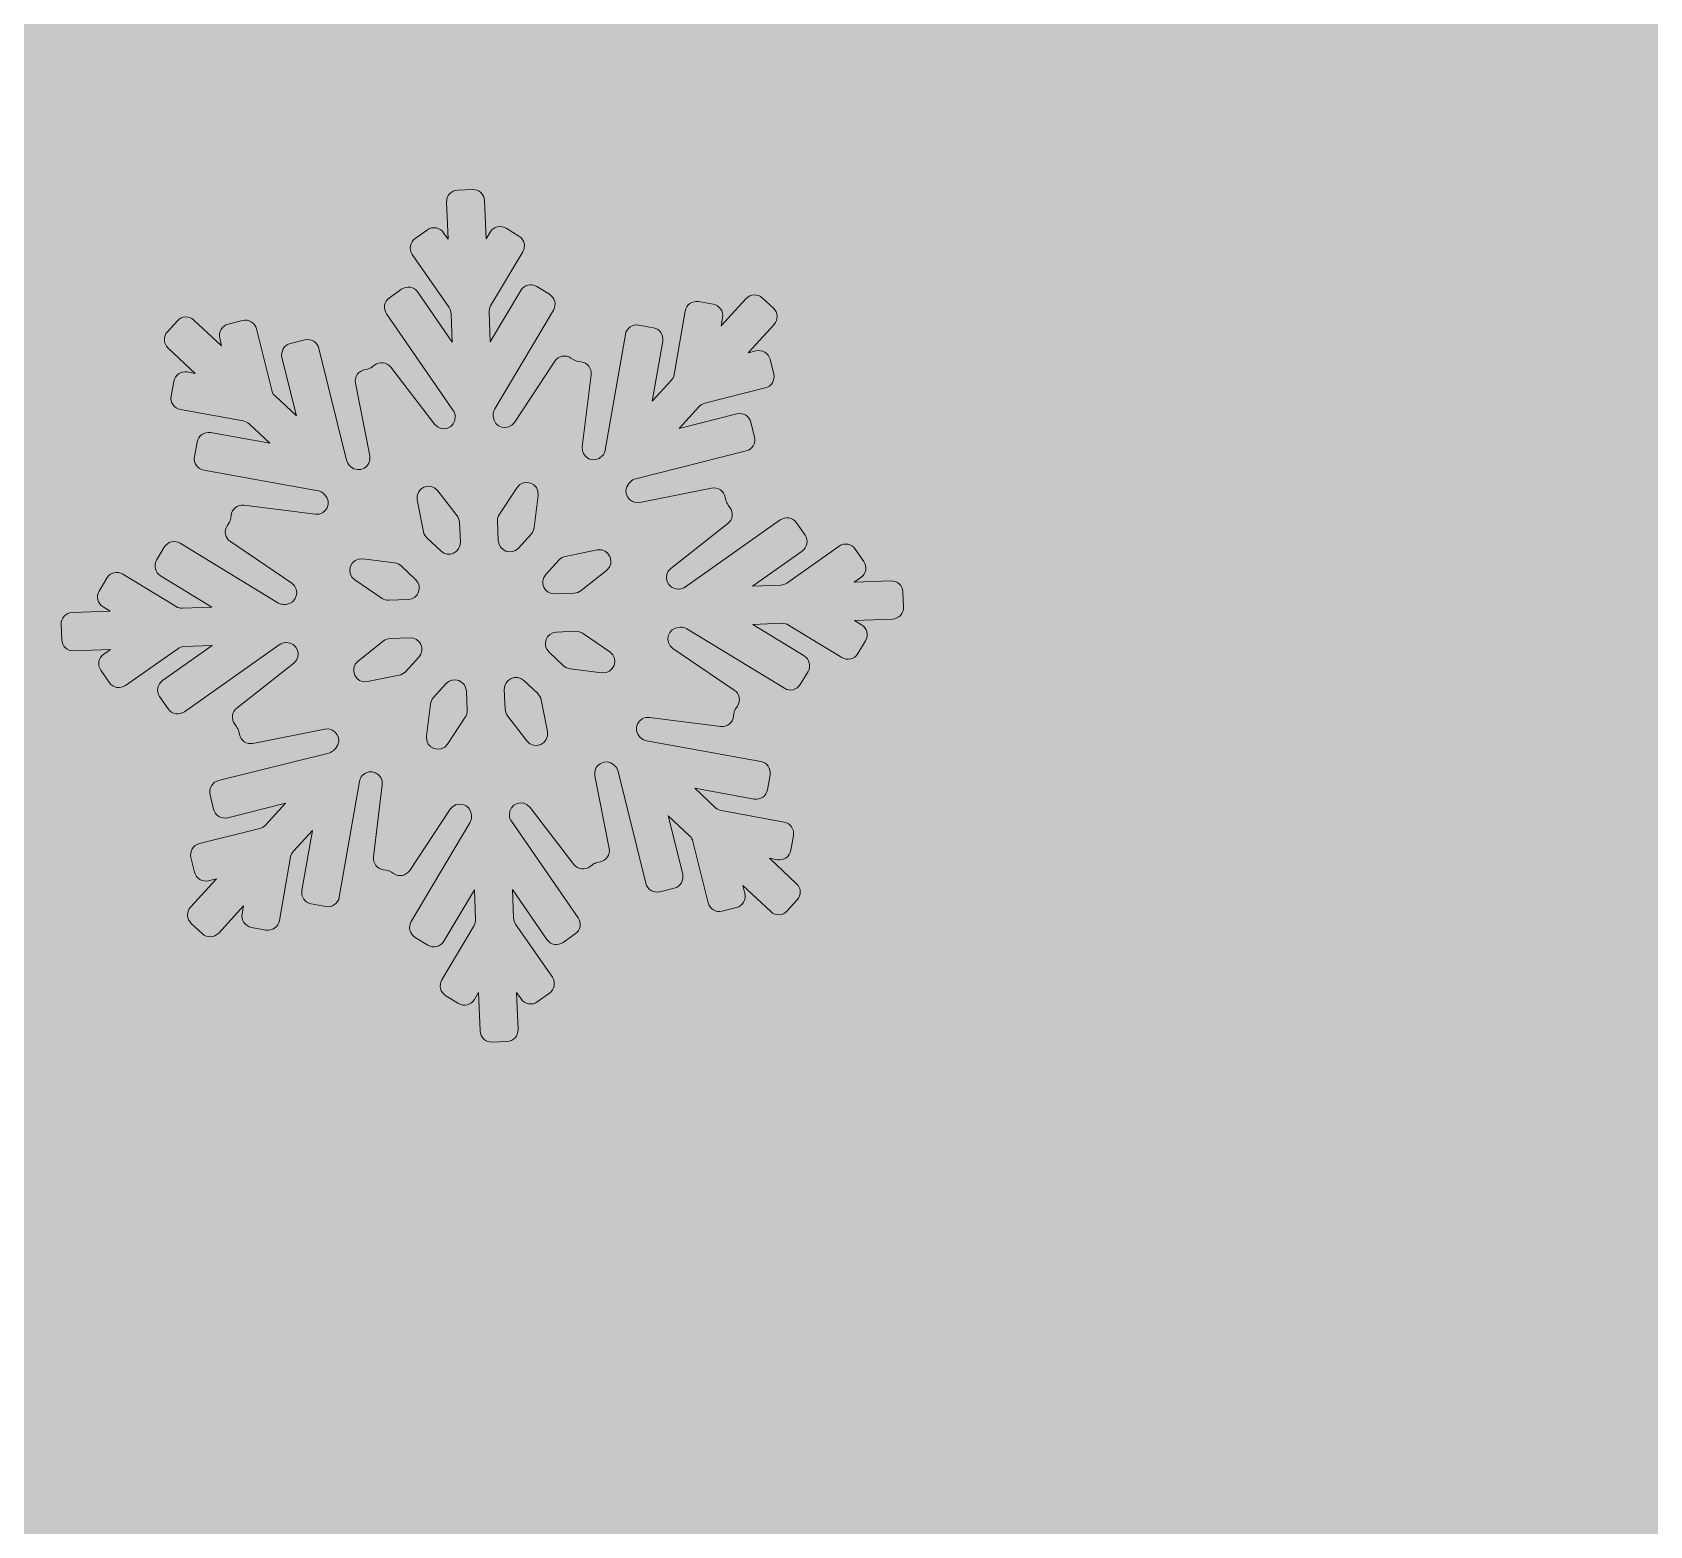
# Model space of a CAD drawing. Header units: millimetres. Extents: x 23 to 212, y -113 to -9.
# Drawn here: x 166.59 to 181.77, y -46.52 to -32.51 of the extents above; entities that cross this region are included whole.
import ezdxf

# ---------------------------------------------------------------- set-up
doc = ezdxf.new("R2010")
doc.units = ezdxf.units.MM
doc.header["$MEASUREMENT"] = 0
doc.layers.add('engraving', color=7, linetype='Continuous')
doc.layers.add('Layer 1', color=7, linetype='Continuous')

msp = doc.modelspace()

# ---------------------------------------------------------------- hatches: boundary and pattern name
at = {"layer": 'Layer 1'}
h = msp.add_hatch(color=2, dxfattribs=at)
h.dxf.hatch_style = 2
edge = h.paths.add_edge_path()
edge.add_spline(control_points=[(210.685, -79.288), (209.529, -76.47), (207.704, -73.987), (205.211, -71.837), (202.717, -69.689), (199.483, -68.006), (195.51, -66.789), (200.456, -65.005), (204.086, -62.492), (206.397, -59.247), (208.708, -56.004), (209.863, -52.435), (209.863, -48.543), (209.863, -41.326), (206.457, -35.852), (199.645, -32.121), (194.6, -29.33), (188.336, -27.699), (180.863, -27.224), (180.863, -27.224), (180.863, -24.792), (180.863, -24.792), (180.863, -22.224), (178.859, -20.106), (176.338, -19.914), (177.843, -18.799), (178.823, -17.016), (178.823, -14.999), (178.823, -11.618), (176.082, -8.878), (172.702, -8.878), (169.321, -8.878), (166.581, -11.618), (166.581, -14.999), (166.581, -17.016), (167.561, -18.799), (169.066, -19.914), (166.545, -20.106), (164.541, -22.224), (164.541, -24.792), (164.541, -24.792), (164.541, -27.073), (164.541, -27.073), (164.541, -27.073), (132.986, -27.073), (132.986, -27.073), (132.986, -27.073), (132.986, -112.222), (132.986, -112.222), (132.986, -112.222), (178.176, -112.222), (178.176, -112.222), (184.298, -112.222), (189.965, -111.381), (195.175, -109.698), (200.385, -108.016), (204.612, -105.33), (207.856, -101.639), (210.897, -98.112), (212.418, -93.672), (212.418, -88.32), (212.418, -85.117), (211.84, -82.107), (210.685, -79.288)], knot_values=[0, 0, 0, 0, 1, 1, 1, 2, 2, 2, 3, 3, 3, 4, 4, 4, 5, 5, 5, 6, 6, 6, 7, 7, 7, 8, 8, 8, 9, 9, 9, 10, 10, 10, 11, 11, 11, 12, 12, 12, 13, 13, 13, 14, 14, 14, 15, 15, 15, 16, 16, 16, 17, 17, 17, 18, 18, 18, 19, 19, 19, 20, 20, 20, 21, 21, 21, 21], degree=3, periodic=1)
edge = h.paths.add_edge_path()
edge.add_spline(control_points=[(168.894, -14.999), (168.894, -12.899), (170.602, -11.191), (172.702, -11.191), (174.801, -11.191), (176.509, -12.899), (176.509, -14.999), (176.509, -17.098), (174.801, -18.806), (172.702, -18.806), (170.602, -18.806), (168.894, -17.098), (168.894, -14.999)], knot_values=[0, 0, 0, 0, 1, 1, 1, 2, 2, 2, 3, 3, 3, 4, 4, 4, 4], degree=3, periodic=1)
edge = h.paths.add_edge_path()
edge.add_spline(control_points=[(161.024, -47.692), (161.024, -47.692), (174.526, -47.692), (174.526, -47.692), (178.824, -48.097), (180.973, -50.084), (180.973, -53.652), (180.649, -57.788), (178.5, -59.855), (174.526, -59.855), (174.526, -59.855), (161.024, -59.855), (161.024, -59.855), (161.024, -59.855), (161.024, -47.692), (161.024, -47.692)], knot_values=[0, 0, 0, 0, 1, 1, 1, 2, 2, 2, 3, 3, 3, 4, 4, 4, 5, 5, 5, 5], degree=3, periodic=1)
edge = h.paths.add_edge_path()
edge.add_spline(control_points=[(180.791, -89.643), (179.21, -90.911), (177.121, -91.543), (174.526, -91.543), (174.526, -91.543), (161.024, -91.543), (161.024, -91.543), (161.024, -91.543), (161.024, -78.893), (161.024, -78.893), (161.024, -78.893), (174.526, -78.893), (174.526, -78.893), (180.283, -78.893), (183.163, -80.804), (183.163, -84.626), (183.163, -86.703), (182.372, -88.376), (180.791, -89.643)], knot_values=[0, 0, 0, 0, 1, 1, 1, 2, 2, 2, 3, 3, 3, 4, 4, 4, 5, 5, 5, 6, 6, 6, 6], degree=3, periodic=1)

# ---------------------------------------------------------------- linework, layer by layer
at = {"layer": 'engraving', "lineweight": 0}
for points, knots in [([(174.761, -37.761), (174.759, -37.701), (174.708, -37.654), (174.649, -37.657), (174.649, -37.657), (174.303, -37.67), (174.303, -37.67), (174.303, -37.67), (174.367, -37.625), (174.367, -37.625), (174.416, -37.59), (174.428, -37.523), (174.394, -37.474), (174.394, -37.474), (174.314, -37.358), (174.314, -37.358), (174.279, -37.308), (174.211, -37.296), (174.162, -37.331), (174.162, -37.331), (173.672, -37.677), (173.672, -37.677), (173.655, -37.689), (173.635, -37.696), (173.614, -37.697), (173.614, -37.697), (173.35, -37.707), (173.35, -37.707), (173.35, -37.707), (173.815, -37.378), (173.815, -37.378), (173.864, -37.344), (173.876, -37.277), (173.842, -37.228), (173.842, -37.228), (173.762, -37.111), (173.762, -37.111), (173.727, -37.062), (173.659, -37.05), (173.61, -37.084), (173.61, -37.084), (172.719, -37.714), (172.719, -37.714), (172.701, -37.726), (172.681, -37.733), (172.66, -37.734), (172.66, -37.734), (172.655, -37.734), (172.655, -37.734), (172.55, -37.738), (172.501, -37.605), (172.584, -37.54), (172.584, -37.54), (173.118, -37.119), (173.118, -37.119), (173.165, -37.082), (173.173, -37.015), (173.137, -36.968), (173.137, -36.968), (173.12, -36.945), (173.12, -36.945), (173.11, -36.932), (173.103, -36.917), (173.099, -36.9), (173.099, -36.9), (173.094, -36.873), (173.094, -36.873), (173.082, -36.814), (173.025, -36.776), (172.966, -36.787), (172.966, -36.787), (172.292, -36.922), (172.292, -36.922), (172.189, -36.942), (172.119, -36.82), (172.19, -36.742), (172.19, -36.742), (172.201, -36.73), (172.201, -36.73), (172.216, -36.714), (172.234, -36.703), (172.255, -36.698), (172.255, -36.698), (173.29, -36.438), (173.29, -36.438), (173.348, -36.424), (173.383, -36.365), (173.369, -36.307), (173.369, -36.307), (173.335, -36.169), (173.335, -36.169), (173.32, -36.111), (173.261, -36.076), (173.203, -36.09), (173.203, -36.09), (172.661, -36.226), (172.661, -36.226), (172.661, -36.226), (172.848, -36.022), (172.848, -36.022), (172.862, -36.006), (172.881, -35.995), (172.902, -35.99), (172.902, -35.99), (173.469, -35.847), (173.469, -35.847), (173.527, -35.833), (173.562, -35.774), (173.548, -35.716), (173.548, -35.716), (173.514, -35.578), (173.514, -35.578), (173.499, -35.52), (173.44, -35.484), (173.382, -35.499), (173.382, -35.499), (173.308, -35.518), (173.308, -35.518), (173.308, -35.518), (173.551, -35.251), (173.551, -35.251), (173.591, -35.207), (173.588, -35.139), (173.545, -35.099), (173.545, -35.099), (173.442, -35.003), (173.442, -35.003), (173.398, -34.961), (173.328, -34.964), (173.288, -35.009), (173.288, -35.009), (173.056, -35.263), (173.056, -35.263), (173.056, -35.263), (173.069, -35.187), (173.069, -35.187), (173.079, -35.128), (173.04, -35.072), (172.981, -35.062), (172.981, -35.062), (172.844, -35.037), (172.844, -35.037), (172.785, -35.026), (172.728, -35.066), (172.718, -35.125), (172.718, -35.125), (172.614, -35.722), (172.614, -35.722), (172.61, -35.742), (172.601, -35.761), (172.587, -35.777), (172.587, -35.777), (172.409, -35.972), (172.409, -35.972), (172.409, -35.972), (172.507, -35.407), (172.507, -35.407), (172.517, -35.348), (172.478, -35.292), (172.42, -35.282), (172.42, -35.282), (172.282, -35.257), (172.282, -35.257), (172.223, -35.246), (172.166, -35.286), (172.156, -35.345), (172.156, -35.345), (171.967, -36.431), (171.967, -36.431), (171.964, -36.451), (171.954, -36.47), (171.94, -36.485), (171.94, -36.485), (171.94, -36.485), (171.94, -36.485), (171.869, -36.563), (171.74, -36.504), (171.752, -36.399), (171.752, -36.399), (171.835, -35.723), (171.835, -35.723), (171.842, -35.663), (171.8, -35.609), (171.741, -35.602), (171.741, -35.602), (171.715, -35.599), (171.715, -35.599), (171.698, -35.597), (171.681, -35.59), (171.667, -35.581), (171.667, -35.581), (171.646, -35.566), (171.646, -35.566), (171.596, -35.532), (171.528, -35.546), (171.494, -35.596), (171.494, -35.596), (171.116, -36.17), (171.116, -36.17), (171.058, -36.257), (170.921, -36.219), (170.917, -36.114), (170.917, -36.114), (170.916, -36.102), (170.916, -36.102), (170.915, -36.081), (170.921, -36.06), (170.931, -36.042), (170.931, -36.042), (171.481, -35.116), (171.481, -35.116), (171.511, -35.065), (171.495, -34.999), (171.444, -34.968), (171.444, -34.968), (171.324, -34.895), (171.324, -34.895), (171.272, -34.864), (171.205, -34.88), (171.174, -34.932), (171.174, -34.932), (170.888, -35.414), (170.888, -35.414), (170.888, -35.414), (170.877, -35.137), (170.877, -35.137), (170.876, -35.116), (170.881, -35.095), (170.892, -35.077), (170.892, -35.077), (171.194, -34.569), (171.194, -34.569), (171.224, -34.518), (171.208, -34.452), (171.157, -34.421), (171.157, -34.421), (171.037, -34.348), (171.037, -34.348), (170.985, -34.317), (170.918, -34.333), (170.887, -34.385), (170.887, -34.385), (170.849, -34.449), (170.849, -34.449), (170.849, -34.449), (170.835, -34.089), (170.835, -34.089), (170.832, -34.029), (170.782, -33.983), (170.722, -33.985), (170.722, -33.985), (170.583, -33.991), (170.583, -33.991), (170.523, -33.993), (170.476, -34.043), (170.479, -34.103), (170.479, -34.103), (170.493, -34.451), (170.493, -34.451), (170.493, -34.451), (170.45, -34.39), (170.45, -34.39), (170.416, -34.34), (170.348, -34.328), (170.298, -34.363), (170.298, -34.363), (170.184, -34.443), (170.184, -34.443), (170.135, -34.478), (170.124, -34.545), (170.157, -34.594), (170.157, -34.594), (170.502, -35.092), (170.502, -35.092), (170.513, -35.109), (170.52, -35.129), (170.521, -35.149), (170.521, -35.149), (170.532, -35.416), (170.532, -35.416), (170.532, -35.416), (170.208, -34.947), (170.208, -34.947), (170.174, -34.898), (170.105, -34.886), (170.056, -34.92), (170.056, -34.92), (169.942, -35.001), (169.942, -35.001), (169.893, -35.036), (169.881, -35.103), (169.915, -35.152), (169.915, -35.152), (170.541, -36.057), (170.541, -36.057), (170.552, -36.074), (170.559, -36.094), (170.56, -36.114), (170.56, -36.114), (170.56, -36.116), (170.56, -36.116), (170.564, -36.222), (170.43, -36.271), (170.366, -36.187), (170.366, -36.187), (169.954, -35.652), (169.954, -35.652), (169.917, -35.604), (169.848, -35.596), (169.801, -35.633), (169.801, -35.633), (169.781, -35.649), (169.781, -35.649), (169.767, -35.66), (169.752, -35.667), (169.735, -35.67), (169.735, -35.67), (169.709, -35.675), (169.709, -35.675), (169.651, -35.687), (169.612, -35.744), (169.624, -35.803), (169.624, -35.803), (169.758, -36.484), (169.758, -36.484), (169.779, -36.587), (169.655, -36.656), (169.578, -36.584), (169.578, -36.584), (169.571, -36.578), (169.571, -36.578), (169.556, -36.564), (169.545, -36.545), (169.54, -36.525), (169.54, -36.525), (169.28, -35.475), (169.28, -35.475), (169.266, -35.417), (169.207, -35.381), (169.148, -35.396), (169.148, -35.396), (169.013, -35.43), (169.013, -35.43), (168.955, -35.444), (168.92, -35.503), (168.934, -35.561), (168.934, -35.561), (169.07, -36.109), (169.07, -36.109), (169.07, -36.109), (168.869, -35.922), (168.869, -35.922), (168.854, -35.907), (168.843, -35.889), (168.838, -35.869), (168.838, -35.869), (168.696, -35.293), (168.696, -35.293), (168.681, -35.234), (168.622, -35.199), (168.564, -35.214), (168.564, -35.214), (168.429, -35.247), (168.429, -35.247), (168.371, -35.262), (168.335, -35.321), (168.35, -35.379), (168.35, -35.379), (168.368, -35.453), (168.368, -35.453), (168.368, -35.453), (168.107, -35.21), (168.107, -35.21), (168.063, -35.168), (167.994, -35.171), (167.953, -35.216), (167.953, -35.216), (167.859, -35.319), (167.859, -35.319), (167.818, -35.363), (167.821, -35.431), (167.865, -35.472), (167.865, -35.472), (168.119, -35.71), (168.119, -35.71), (168.119, -35.71), (168.045, -35.697), (168.045, -35.697), (167.986, -35.686), (167.929, -35.726), (167.919, -35.785), (167.919, -35.785), (167.894, -35.924), (167.894, -35.924), (167.884, -35.983), (167.923, -36.039), (167.982, -36.05), (167.982, -36.05), (168.571, -36.156), (168.571, -36.156), (168.592, -36.16), (168.611, -36.17), (168.626, -36.184), (168.626, -36.184), (168.821, -36.366), (168.821, -36.366), (168.821, -36.366), (168.264, -36.266), (168.264, -36.266), (168.205, -36.255), (168.148, -36.295), (168.138, -36.354), (168.138, -36.354), (168.113, -36.493), (168.113, -36.493), (168.103, -36.552), (168.142, -36.608), (168.201, -36.619), (168.201, -36.619), (169.273, -36.813), (169.273, -36.813), (169.294, -36.816), (169.313, -36.826), (169.328, -36.84), (169.328, -36.84), (169.333, -36.845), (169.333, -36.845), (169.41, -36.917), (169.35, -37.045), (169.245, -37.032), (169.245, -37.032), (168.577, -36.947), (168.577, -36.947), (168.518, -36.939), (168.463, -36.982), (168.456, -37.042), (168.456, -37.042), (168.453, -37.069), (168.453, -37.069), (168.451, -37.086), (168.445, -37.102), (168.435, -37.116), (168.435, -37.116), (168.42, -37.139), (168.42, -37.139), (168.387, -37.188), (168.401, -37.255), (168.45, -37.288), (168.45, -37.288), (169.025, -37.678), (169.025, -37.678), (169.112, -37.737), (169.073, -37.873), (168.969, -37.877), (168.969, -37.877), (168.955, -37.877), (168.955, -37.877), (168.934, -37.878), (168.913, -37.873), (168.894, -37.862), (168.894, -37.862), (167.979, -37.304), (167.979, -37.304), (167.928, -37.273), (167.86, -37.289), (167.83, -37.341), (167.83, -37.341), (167.758, -37.463), (167.758, -37.463), (167.727, -37.514), (167.744, -37.58), (167.795, -37.611), (167.795, -37.611), (168.275, -37.904), (168.275, -37.904), (168.275, -37.904), (168.001, -37.914), (168.001, -37.914), (167.98, -37.915), (167.959, -37.91), (167.941, -37.898), (167.941, -37.898), (167.44, -37.593), (167.44, -37.593), (167.388, -37.562), (167.321, -37.579), (167.29, -37.63), (167.29, -37.63), (167.218, -37.752), (167.218, -37.752), (167.188, -37.803), (167.204, -37.869), (167.255, -37.9), (167.255, -37.9), (167.322, -37.941), (167.322, -37.941), (167.322, -37.941), (166.965, -37.954), (166.965, -37.954), (166.905, -37.957), (166.858, -38.007), (166.861, -38.067), (166.861, -38.067), (166.867, -38.209), (166.867, -38.209), (166.869, -38.269), (166.919, -38.315), (166.979, -38.313), (166.979, -38.313), (167.325, -38.3), (167.325, -38.3), (167.325, -38.3), (167.261, -38.345), (167.261, -38.345), (167.212, -38.379), (167.2, -38.446), (167.234, -38.495), (167.234, -38.495), (167.314, -38.612), (167.314, -38.612), (167.349, -38.661), (167.417, -38.673), (167.466, -38.638), (167.466, -38.638), (167.956, -38.293), (167.956, -38.293), (167.973, -38.281), (167.993, -38.274), (168.014, -38.273), (168.014, -38.273), (168.278, -38.263), (168.278, -38.263), (168.278, -38.263), (167.813, -38.592), (167.813, -38.592), (167.764, -38.626), (167.752, -38.693), (167.786, -38.742), (167.786, -38.742), (167.866, -38.858), (167.866, -38.858), (167.901, -38.908), (167.969, -38.92), (168.018, -38.885), (168.018, -38.885), (168.909, -38.256), (168.909, -38.256), (168.927, -38.244), (168.947, -38.237), (168.968, -38.236), (168.968, -38.236), (168.973, -38.236), (168.973, -38.236), (169.078, -38.232), (169.127, -38.364), (169.044, -38.429), (169.044, -38.429), (168.51, -38.85), (168.51, -38.85), (168.463, -38.887), (168.455, -38.955), (168.491, -39.002), (168.491, -39.002), (168.508, -39.024), (168.508, -39.024), (168.518, -39.037), (168.525, -39.053), (168.529, -39.069), (168.529, -39.069), (168.534, -39.097), (168.534, -39.097), (168.546, -39.156), (168.603, -39.194), (168.662, -39.182), (168.662, -39.182), (169.336, -39.048), (169.336, -39.048), (169.439, -39.027), (169.508, -39.15), (169.438, -39.227), (169.438, -39.227), (169.427, -39.239), (169.427, -39.239), (169.412, -39.255), (169.394, -39.266), (169.373, -39.272), (169.373, -39.272), (168.338, -39.531), (168.338, -39.531), (168.28, -39.546), (168.245, -39.604), (168.259, -39.663), (168.259, -39.663), (168.293, -39.8), (168.293, -39.8), (168.307, -39.858), (168.367, -39.894), (168.425, -39.879), (168.425, -39.879), (168.967, -39.743), (168.967, -39.743), (168.967, -39.743), (168.78, -39.948), (168.78, -39.948), (168.766, -39.964), (168.747, -39.975), (168.726, -39.98), (168.726, -39.98), (168.159, -40.122), (168.159, -40.122), (168.101, -40.137), (168.066, -40.196), (168.08, -40.254), (168.08, -40.254), (168.114, -40.391), (168.114, -40.391), (168.129, -40.45), (168.188, -40.485), (168.246, -40.471), (168.246, -40.471), (168.32, -40.452), (168.32, -40.452), (168.32, -40.452), (168.077, -40.718), (168.077, -40.718), (168.037, -40.762), (168.04, -40.83), (168.083, -40.871), (168.083, -40.871), (168.186, -40.967), (168.186, -40.967), (168.23, -41.008), (168.299, -41.005), (168.34, -40.961), (168.34, -40.961), (168.572, -40.706), (168.572, -40.706), (168.572, -40.706), (168.559, -40.782), (168.559, -40.782), (168.549, -40.841), (168.588, -40.897), (168.647, -40.908), (168.647, -40.908), (168.784, -40.933), (168.784, -40.933), (168.843, -40.943), (168.9, -40.904), (168.91, -40.844), (168.91, -40.844), (169.014, -40.247), (169.014, -40.247), (169.018, -40.227), (169.027, -40.208), (169.041, -40.193), (169.041, -40.193), (169.219, -39.998), (169.219, -39.998), (169.219, -39.998), (169.121, -40.562), (169.121, -40.562), (169.11, -40.621), (169.15, -40.677), (169.208, -40.688), (169.208, -40.688), (169.346, -40.713), (169.346, -40.713), (169.405, -40.723), (169.462, -40.684), (169.472, -40.624), (169.472, -40.624), (169.661, -39.539), (169.661, -39.539), (169.664, -39.519), (169.674, -39.5), (169.688, -39.484), (169.688, -39.484), (169.688, -39.484), (169.688, -39.484), (169.759, -39.406), (169.888, -39.466), (169.875, -39.571), (169.875, -39.571), (169.793, -40.247), (169.793, -40.247), (169.786, -40.306), (169.828, -40.36), (169.887, -40.368), (169.887, -40.368), (169.913, -40.371), (169.913, -40.371), (169.93, -40.373), (169.946, -40.379), (169.961, -40.389), (169.961, -40.389), (169.982, -40.403), (169.982, -40.403), (170.032, -40.437), (170.1, -40.424), (170.133, -40.373), (170.133, -40.373), (170.512, -39.8), (170.512, -39.8), (170.57, -39.712), (170.707, -39.75), (170.711, -39.855), (170.711, -39.855), (170.712, -39.868), (170.712, -39.868), (170.713, -39.889), (170.707, -39.909), (170.697, -39.927), (170.697, -39.927), (170.147, -40.854), (170.147, -40.854), (170.117, -40.905), (170.133, -40.971), (170.184, -41.002), (170.184, -41.002), (170.304, -41.075), (170.304, -41.075), (170.355, -41.106), (170.423, -41.089), (170.454, -41.037), (170.454, -41.037), (170.74, -40.555), (170.74, -40.555), (170.74, -40.555), (170.751, -40.833), (170.751, -40.833), (170.752, -40.853), (170.746, -40.874), (170.736, -40.892), (170.736, -40.892), (170.434, -41.401), (170.434, -41.401), (170.404, -41.452), (170.42, -41.518), (170.471, -41.549), (170.471, -41.549), (170.591, -41.622), (170.591, -41.622), (170.643, -41.653), (170.71, -41.636), (170.741, -41.584), (170.741, -41.584), (170.779, -41.52), (170.779, -41.52), (170.779, -41.52), (170.793, -41.88), (170.793, -41.88), (170.796, -41.94), (170.846, -41.987), (170.906, -41.984), (170.906, -41.984), (171.045, -41.979), (171.045, -41.979), (171.105, -41.977), (171.152, -41.926), (171.149, -41.866), (171.149, -41.866), (171.135, -41.519), (171.135, -41.519), (171.135, -41.519), (171.178, -41.58), (171.178, -41.58), (171.212, -41.63), (171.28, -41.642), (171.33, -41.607), (171.33, -41.607), (171.444, -41.526), (171.444, -41.526), (171.492, -41.492), (171.504, -41.425), (171.471, -41.376), (171.471, -41.376), (171.126, -40.878), (171.126, -40.878), (171.114, -40.861), (171.108, -40.841), (171.107, -40.82), (171.107, -40.82), (171.096, -40.554), (171.096, -40.554), (171.096, -40.554), (171.42, -41.022), (171.42, -41.022), (171.454, -41.072), (171.523, -41.084), (171.572, -41.049), (171.572, -41.049), (171.686, -40.968), (171.686, -40.968), (171.735, -40.934), (171.747, -40.867), (171.713, -40.818), (171.713, -40.818), (171.087, -39.913), (171.087, -39.913), (171.075, -39.896), (171.069, -39.876), (171.068, -39.855), (171.068, -39.855), (171.068, -39.854), (171.068, -39.854), (171.064, -39.748), (171.198, -39.699), (171.262, -39.783), (171.262, -39.783), (171.674, -40.317), (171.674, -40.317), (171.711, -40.365), (171.779, -40.374), (171.827, -40.336), (171.827, -40.336), (171.847, -40.32), (171.847, -40.32), (171.861, -40.31), (171.876, -40.303), (171.893, -40.299), (171.893, -40.299), (171.919, -40.294), (171.919, -40.294), (171.977, -40.282), (172.015, -40.225), (172.004, -40.167), (172.004, -40.167), (171.87, -39.485), (171.87, -39.485), (171.849, -39.382), (171.973, -39.313), (172.05, -39.385), (172.05, -39.385), (172.057, -39.391), (172.057, -39.391), (172.072, -39.406), (172.083, -39.424), (172.088, -39.445), (172.088, -39.445), (172.348, -40.494), (172.348, -40.494), (172.362, -40.553), (172.421, -40.588), (172.479, -40.574), (172.479, -40.574), (172.615, -40.54), (172.615, -40.54), (172.673, -40.525), (172.708, -40.466), (172.694, -40.408), (172.694, -40.408), (172.558, -39.86), (172.558, -39.86), (172.558, -39.86), (172.759, -40.048), (172.759, -40.048), (172.774, -40.062), (172.785, -40.081), (172.79, -40.101), (172.79, -40.101), (172.932, -40.677), (172.932, -40.677), (172.947, -40.735), (173.006, -40.771), (173.064, -40.756), (173.064, -40.756), (173.199, -40.722), (173.199, -40.722), (173.257, -40.708), (173.293, -40.649), (173.278, -40.591), (173.278, -40.591), (173.26, -40.516), (173.26, -40.516), (173.26, -40.516), (173.52, -40.76), (173.52, -40.76), (173.565, -40.801), (173.634, -40.799), (173.675, -40.754), (173.675, -40.754), (173.769, -40.65), (173.769, -40.65), (173.81, -40.606), (173.807, -40.538), (173.763, -40.498), (173.763, -40.498), (173.508, -40.259), (173.508, -40.259), (173.508, -40.259), (173.583, -40.273), (173.583, -40.273), (173.642, -40.284), (173.699, -40.244), (173.709, -40.185), (173.709, -40.185), (173.733, -40.045), (173.733, -40.045), (173.744, -39.986), (173.705, -39.93), (173.646, -39.92), (173.646, -39.92), (173.057, -39.813), (173.057, -39.813), (173.036, -39.809), (173.017, -39.8), (173.002, -39.786), (173.002, -39.786), (172.807, -39.603), (172.807, -39.603), (172.807, -39.603), (173.364, -39.704), (173.364, -39.704), (173.423, -39.715), (173.48, -39.675), (173.49, -39.616), (173.49, -39.616), (173.514, -39.476), (173.514, -39.476), (173.525, -39.417), (173.486, -39.361), (173.427, -39.351), (173.427, -39.351), (172.355, -39.157), (172.355, -39.157), (172.334, -39.153), (172.315, -39.144), (172.3, -39.129), (172.3, -39.129), (172.295, -39.125), (172.295, -39.125), (172.218, -39.053), (172.278, -38.924), (172.382, -38.938), (172.382, -38.938), (173.051, -39.023), (173.051, -39.023), (173.11, -39.03), (173.165, -38.988), (173.172, -38.928), (173.172, -38.928), (173.175, -38.901), (173.175, -38.901), (173.177, -38.884), (173.183, -38.868), (173.193, -38.854), (173.193, -38.854), (173.208, -38.831), (173.208, -38.831), (173.241, -38.781), (173.227, -38.714), (173.178, -38.681), (173.178, -38.681), (172.603, -38.291), (172.603, -38.291), (172.516, -38.232), (172.555, -38.097), (172.659, -38.093), (172.659, -38.093), (172.673, -38.092), (172.673, -38.092), (172.694, -38.091), (172.715, -38.097), (172.733, -38.108), (172.733, -38.108), (173.649, -38.665), (173.649, -38.665), (173.7, -38.697), (173.767, -38.68), (173.798, -38.628), (173.798, -38.628), (173.87, -38.507), (173.87, -38.507), (173.901, -38.456), (173.884, -38.39), (173.833, -38.359), (173.833, -38.359), (173.352, -38.066), (173.352, -38.066), (173.352, -38.066), (173.626, -38.055), (173.626, -38.055), (173.648, -38.054), (173.669, -38.06), (173.687, -38.071), (173.687, -38.071), (174.188, -38.376), (174.188, -38.376), (174.24, -38.408), (174.307, -38.391), (174.338, -38.339), (174.338, -38.339), (174.41, -38.218), (174.41, -38.218), (174.44, -38.167), (174.424, -38.101), (174.373, -38.07), (174.373, -38.07), (174.306, -38.029), (174.306, -38.029), (174.306, -38.029), (174.663, -38.015), (174.663, -38.015), (174.723, -38.013), (174.769, -37.962), (174.767, -37.902), (174.767, -37.902), (174.761, -37.761), (174.761, -37.761)], [0, 0, 0, 0, 1, 1, 1, 2, 2, 2, 3, 3, 3, 4, 4, 4, 5, 5, 5, 6, 6, 6, 7, 7, 7, 8, 8, 8, 9, 9, 9, 10, 10, 10, 11, 11, 11, 12, 12, 12, 13, 13, 13, 14, 14, 14, 15, 15, 15, 16, 16, 16, 17, 17, 17, 18, 18, 18, 19, 19, 19, 20, 20, 20, 21, 21, 21, 22, 22, 22, 23, 23, 23, 24, 24, 24, 25, 25, 25, 26, 26, 26, 27, 27, 27, 28, 28, 28, 29, 29, 29, 30, 30, 30, 31, 31, 31, 32, 32, 32, 33, 33, 33, 34, 34, 34, 35, 35, 35, 36, 36, 36, 37, 37, 37, 38, 38, 38, 39, 39, 39, 40, 40, 40, 41, 41, 41, 42, 42, 42, 43, 43, 43, 44, 44, 44, 45, 45, 45, 46, 46, 46, 47, 47, 47, 48, 48, 48, 49, 49, 49, 50, 50, 50, 51, 51, 51, 52, 52, 52, 53, 53, 53, 54, 54, 54, 55, 55, 55, 56, 56, 56, 57, 57, 57, 58, 58, 58, 59, 59, 59, 60, 60, 60, 61, 61, 61, 62, 62, 62, 63, 63, 63, 64, 64, 64, 65, 65, 65, 66, 66, 66, 67, 67, 67, 68, 68, 68, 69, 69, 69, 70, 70, 70, 71, 71, 71, 72, 72, 72, 73, 73, 73, 74, 74, 74, 75, 75, 75, 76, 76, 76, 77, 77, 77, 78, 78, 78, 79, 79, 79, 80, 80, 80, 81, 81, 81, 82, 82, 82, 83, 83, 83, 84, 84, 84, 85, 85, 85, 86, 86, 86, 87, 87, 87, 88, 88, 88, 89, 89, 89, 90, 90, 90, 91, 91, 91, 92, 92, 92, 93, 93, 93, 94, 94, 94, 95, 95, 95, 96, 96, 96, 97, 97, 97, 98, 98, 98, 99, 99, 99, 100, 100, 100, 101, 101, 101, 102, 102, 102, 103, 103, 103, 104, 104, 104, 105, 105, 105, 106, 106, 106, 107, 107, 107, 108, 108, 108, 109, 109, 109, 110, 110, 110, 111, 111, 111, 112, 112, 112, 113, 113, 113, 114, 114, 114, 115, 115, 115, 116, 116, 116, 117, 117, 117, 118, 118, 118, 119, 119, 119, 120, 120, 120, 121, 121, 121, 122, 122, 122, 123, 123, 123, 124, 124, 124, 125, 125, 125, 126, 126, 126, 127, 127, 127, 128, 128, 128, 129, 129, 129, 130, 130, 130, 131, 131, 131, 132, 132, 132, 133, 133, 133, 134, 134, 134, 135, 135, 135, 136, 136, 136, 137, 137, 137, 138, 138, 138, 139, 139, 139, 140, 140, 140, 141, 141, 141, 142, 142, 142, 143, 143, 143, 144, 144, 144, 145, 145, 145, 146, 146, 146, 147, 147, 147, 148, 148, 148, 149, 149, 149, 150, 150, 150, 151, 151, 151, 152, 152, 152, 153, 153, 153, 154, 154, 154, 155, 155, 155, 156, 156, 156, 157, 157, 157, 158, 158, 158, 159, 159, 159, 160, 160, 160, 161, 161, 161, 162, 162, 162, 163, 163, 163, 164, 164, 164, 165, 165, 165, 166, 166, 166, 167, 167, 167, 168, 168, 168, 169, 169, 169, 170, 170, 170, 171, 171, 171, 172, 172, 172, 173, 173, 173, 174, 174, 174, 175, 175, 175, 176, 176, 176, 177, 177, 177, 178, 178, 178, 179, 179, 179, 180, 180, 180, 181, 181, 181, 182, 182, 182, 183, 183, 183, 184, 184, 184, 185, 185, 185, 186, 186, 186, 187, 187, 187, 188, 188, 188, 189, 189, 189, 190, 190, 190, 191, 191, 191, 192, 192, 192, 193, 193, 193, 194, 194, 194, 195, 195, 195, 196, 196, 196, 197, 197, 197, 198, 198, 198, 199, 199, 199, 200, 200, 200, 201, 201, 201, 202, 202, 202, 203, 203, 203, 204, 204, 204, 205, 205, 205, 206, 206, 206, 207, 207, 207, 208, 208, 208, 209, 209, 209, 210, 210, 210, 211, 211, 211, 212, 212, 212, 213, 213, 213, 214, 214, 214, 215, 215, 215, 216, 216, 216, 217, 217, 217, 218, 218, 218, 219, 219, 219, 220, 220, 220, 221, 221, 221, 222, 222, 222, 223, 223, 223, 224, 224, 224, 225, 225, 225, 226, 226, 226, 227, 227, 227, 228, 228, 228, 229, 229, 229, 230, 230, 230, 231, 231, 231, 232, 232, 232, 233, 233, 233, 234, 234, 234, 235, 235, 235, 236, 236, 236, 237, 237, 237, 238, 238, 238, 239, 239, 239, 240, 240, 240, 241, 241, 241, 242, 242, 242, 243, 243, 243, 244, 244, 244, 245, 245, 245, 246, 246, 246, 247, 247, 247, 248, 248, 248, 249, 249, 249, 250, 250, 250, 251, 251, 251, 252, 252, 252, 253, 253, 253, 254, 254, 254, 255, 255, 255, 256, 256, 256, 257, 257, 257, 258, 258, 258, 259, 259, 259, 260, 260, 260, 261, 261, 261, 262, 262, 262, 263, 263, 263, 264, 264, 264, 265, 265, 265, 266, 266, 266, 267, 267, 267, 268, 268, 268, 269, 269, 269, 270, 270, 270, 271, 271, 271, 272, 272, 272, 273, 273, 273, 274, 274, 274, 275, 275, 275, 276, 276, 276, 277, 277, 277, 278, 278, 278, 279, 279, 279, 280, 280, 280, 281, 281, 281, 282, 282, 282, 283, 283, 283, 284, 284, 284, 285, 285, 285, 286, 286, 286, 287, 287, 287, 288, 288, 288, 289, 289, 289, 290, 290, 290, 291, 291, 291, 292, 292, 292, 293, 293, 293, 294, 294, 294, 295, 295, 295, 296, 296, 296, 297, 297, 297, 298, 298, 298, 299, 299, 299, 300, 300, 300, 301, 301, 301, 302, 302, 302, 303, 303, 303, 304, 304, 304, 305, 305, 305, 306, 306, 306, 307, 307, 307, 308, 308, 308, 309, 309, 309, 310, 310, 310, 311, 311, 311, 312, 312, 312, 313, 313, 313, 314, 314, 314, 315, 315, 315, 316, 316, 316, 317, 317, 317, 318, 318, 318, 319, 319, 319, 320, 320, 320, 321, 321, 321, 322, 322, 322, 323, 323, 323, 324, 324, 324, 325, 325, 325, 326, 326, 326, 327, 327, 327, 328, 328, 328, 329, 329, 329, 330, 330, 330, 331, 331, 331, 332, 332, 332, 333, 333, 333, 334, 334, 334, 335, 335, 335, 336, 336, 336, 336]), ([(170.396, -36.811), (170.396, -36.811), (170.578, -37.047), (170.578, -37.047), (170.591, -37.065), (170.599, -37.087), (170.6, -37.109), (170.6, -37.109), (170.608, -37.293), (170.608, -37.293), (170.612, -37.39), (170.496, -37.443), (170.425, -37.376), (170.425, -37.376), (170.294, -37.254), (170.294, -37.254), (170.278, -37.239), (170.266, -37.218), (170.262, -37.196), (170.262, -37.196), (170.203, -36.898), (170.203, -36.898), (170.181, -36.786), (170.326, -36.72), (170.396, -36.811)], [0, 0, 0, 0, 1, 1, 1, 2, 2, 2, 3, 3, 3, 4, 4, 4, 5, 5, 5, 6, 6, 6, 7, 7, 7, 8, 8, 8, 8]), ([(170.964, -37.28), (170.964, -37.28), (170.956, -37.096), (170.956, -37.096), (170.955, -37.074), (170.962, -37.051), (170.974, -37.032), (170.974, -37.032), (171.14, -36.782), (171.14, -36.782), (171.203, -36.686), (171.352, -36.741), (171.338, -36.855), (171.338, -36.855), (171.301, -37.156), (171.301, -37.156), (171.299, -37.178), (171.289, -37.199), (171.274, -37.216), (171.274, -37.216), (171.152, -37.349), (171.152, -37.349), (171.087, -37.42), (170.968, -37.377), (170.964, -37.28)], [0, 0, 0, 0, 1, 1, 1, 2, 2, 2, 3, 3, 3, 4, 4, 4, 5, 5, 5, 6, 6, 6, 7, 7, 7, 8, 8, 8, 8]), ([(169.873, -37.821), (169.873, -37.821), (169.618, -37.648), (169.618, -37.648), (169.523, -37.584), (169.579, -37.436), (169.692, -37.45), (169.692, -37.45), (169.991, -37.488), (169.991, -37.488), (170.014, -37.491), (170.035, -37.501), (170.052, -37.517), (170.052, -37.517), (170.188, -37.644), (170.188, -37.644), (170.259, -37.71), (170.215, -37.828), (170.118, -37.832), (170.118, -37.832), (169.938, -37.839), (169.938, -37.839), (169.914, -37.84), (169.892, -37.834), (169.873, -37.821)], [0, 0, 0, 0, 1, 1, 1, 2, 2, 2, 3, 3, 3, 4, 4, 4, 5, 5, 5, 6, 6, 6, 7, 7, 7, 8, 8, 8, 8]), ([(171.41, -37.597), (171.41, -37.597), (171.535, -37.46), (171.535, -37.46), (171.551, -37.443), (171.571, -37.431), (171.594, -37.427), (171.594, -37.427), (171.892, -37.367), (171.892, -37.367), (172.004, -37.345), (172.07, -37.489), (171.98, -37.559), (171.98, -37.559), (171.74, -37.748), (171.74, -37.748), (171.722, -37.763), (171.7, -37.771), (171.677, -37.772), (171.677, -37.772), (171.494, -37.779), (171.494, -37.779), (171.398, -37.783), (171.345, -37.668), (171.41, -37.597)], [0, 0, 0, 0, 1, 1, 1, 2, 2, 2, 3, 3, 3, 4, 4, 4, 5, 5, 5, 6, 6, 6, 7, 7, 7, 8, 8, 8, 8]), ([(170.218, -38.372), (170.218, -38.372), (170.093, -38.509), (170.093, -38.509), (170.077, -38.526), (170.057, -38.538), (170.034, -38.543), (170.034, -38.543), (169.736, -38.602), (169.736, -38.602), (169.624, -38.624), (169.558, -38.481), (169.648, -38.41), (169.648, -38.41), (169.888, -38.221), (169.888, -38.221), (169.906, -38.207), (169.928, -38.199), (169.951, -38.198), (169.951, -38.198), (170.134, -38.191), (170.134, -38.191), (170.23, -38.187), (170.283, -38.301), (170.218, -38.372)], [0, 0, 0, 0, 1, 1, 1, 2, 2, 2, 3, 3, 3, 4, 4, 4, 5, 5, 5, 6, 6, 6, 7, 7, 7, 8, 8, 8, 8]), ([(171.755, -38.149), (171.755, -38.149), (172.01, -38.322), (172.01, -38.322), (172.105, -38.386), (172.049, -38.534), (171.935, -38.519), (171.935, -38.519), (171.637, -38.481), (171.637, -38.481), (171.614, -38.478), (171.593, -38.468), (171.576, -38.453), (171.576, -38.453), (171.44, -38.325), (171.44, -38.325), (171.369, -38.259), (171.413, -38.141), (171.51, -38.137), (171.51, -38.137), (171.69, -38.13), (171.69, -38.13), (171.713, -38.129), (171.736, -38.136), (171.755, -38.149)], [0, 0, 0, 0, 1, 1, 1, 2, 2, 2, 3, 3, 3, 4, 4, 4, 5, 5, 5, 6, 6, 6, 7, 7, 7, 8, 8, 8, 8]), ([(171.232, -39.159), (171.232, -39.159), (171.05, -38.922), (171.05, -38.922), (171.037, -38.904), (171.029, -38.883), (171.028, -38.86), (171.028, -38.86), (171.02, -38.677), (171.02, -38.677), (171.016, -38.58), (171.132, -38.527), (171.203, -38.593), (171.203, -38.593), (171.334, -38.715), (171.334, -38.715), (171.35, -38.731), (171.362, -38.751), (171.366, -38.774), (171.366, -38.774), (171.425, -39.071), (171.425, -39.071), (171.447, -39.184), (171.302, -39.249), (171.232, -39.159)], [0, 0, 0, 0, 1, 1, 1, 2, 2, 2, 3, 3, 3, 4, 4, 4, 5, 5, 5, 6, 6, 6, 7, 7, 7, 8, 8, 8, 8]), ([(170.664, -38.69), (170.664, -38.69), (170.672, -38.873), (170.672, -38.873), (170.673, -38.896), (170.666, -38.918), (170.654, -38.937), (170.654, -38.937), (170.488, -39.188), (170.488, -39.188), (170.425, -39.283), (170.276, -39.229), (170.29, -39.115), (170.29, -39.115), (170.327, -38.814), (170.327, -38.814), (170.329, -38.792), (170.339, -38.771), (170.354, -38.754), (170.354, -38.754), (170.476, -38.621), (170.476, -38.621), (170.541, -38.549), (170.66, -38.593), (170.664, -38.69)], [0, 0, 0, 0, 1, 1, 1, 2, 2, 2, 3, 3, 3, 4, 4, 4, 5, 5, 5, 6, 6, 6, 7, 7, 7, 8, 8, 8, 8])]:
    msp.add_open_spline(points, degree=3, knots=knots, dxfattribs=at)
at = {"layer": 'Layer 1', "lineweight": 0}
msp.add_open_spline([(210.685, -79.288), (209.529, -76.47), (207.704, -73.987), (205.211, -71.837), (202.717, -69.689), (199.483, -68.006), (195.51, -66.789), (200.456, -65.005), (204.086, -62.492), (206.397, -59.247), (208.708, -56.004), (209.863, -52.435), (209.863, -48.543), (209.863, -41.326), (206.457, -35.852), (199.645, -32.121), (194.6, -29.33), (188.336, -27.699), (180.863, -27.224), (180.863, -27.224), (180.863, -24.792), (180.863, -24.792), (180.863, -22.224), (178.859, -20.106), (176.338, -19.914), (177.843, -18.799), (178.823, -17.016), (178.823, -14.999), (178.823, -11.618), (176.082, -8.878), (172.702, -8.878), (169.321, -8.878), (166.581, -11.618), (166.581, -14.999), (166.581, -17.016), (167.561, -18.799), (169.066, -19.914), (166.545, -20.106), (164.541, -22.224), (164.541, -24.792), (164.541, -24.792), (164.541, -27.073), (164.541, -27.073), (164.541, -27.073), (132.986, -27.073), (132.986, -27.073), (132.986, -27.073), (132.986, -112.222), (132.986, -112.222), (132.986, -112.222), (178.176, -112.222), (178.176, -112.222), (184.298, -112.222), (189.965, -111.381), (195.175, -109.698), (200.385, -108.016), (204.612, -105.33), (207.856, -101.639), (210.897, -98.112), (212.418, -93.672), (212.418, -88.32), (212.418, -85.117), (211.84, -82.107), (210.685, -79.288)], degree=3, knots=[0, 0, 0, 0, 1, 1, 1, 2, 2, 2, 3, 3, 3, 4, 4, 4, 5, 5, 5, 6, 6, 6, 7, 7, 7, 8, 8, 8, 9, 9, 9, 10, 10, 10, 11, 11, 11, 12, 12, 12, 13, 13, 13, 14, 14, 14, 15, 15, 15, 16, 16, 16, 17, 17, 17, 18, 18, 18, 19, 19, 19, 20, 20, 20, 21, 21, 21, 21], dxfattribs=at)

doc.saveas('drawing.dxf')
